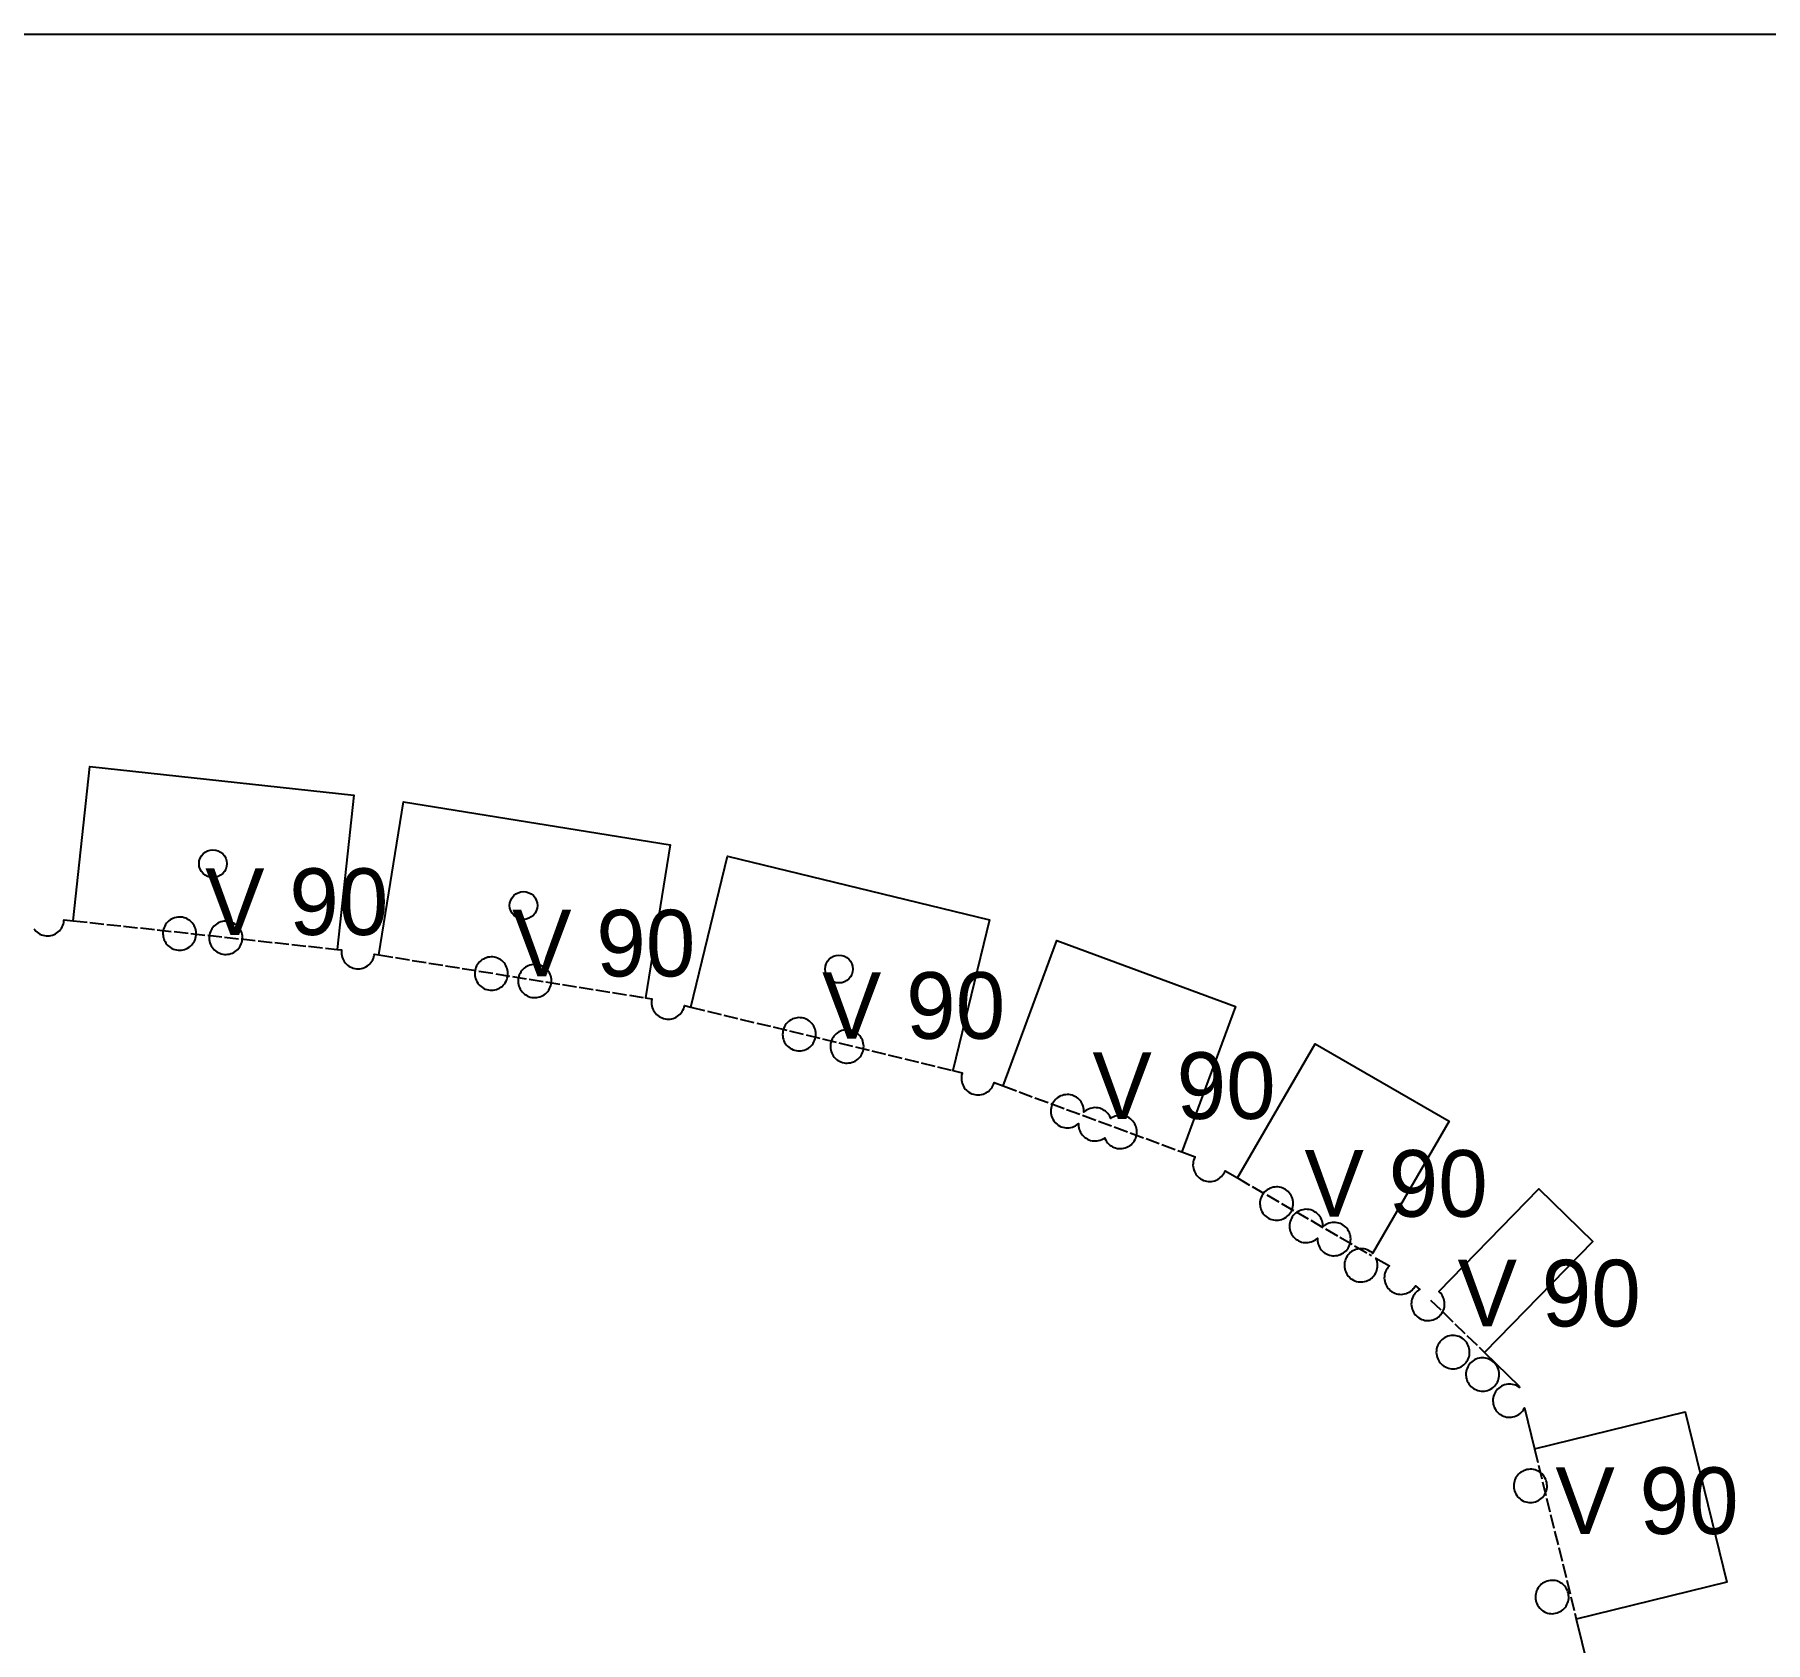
# Model space of a CAD drawing. Header units: millimetres. Extents: x 0 to 2438, y 0 to 1219.
# Drawn here: x 2166 to 2321.9, y 1074.2 to 1219 of the extents above; entities that cross this region are included whole.
import ezdxf

# ---------------------------------------------------------------- set-up
doc = ezdxf.new("R2010")
doc.units = ezdxf.units.MM
doc.linetypes.add('DASHED', pattern=[1.524, 1.27, -0.254])
for name, color, linetype in [('CUT', 7, 'CONTINUOUS'), ('ETCH', 8, 'CONTINUOUS'), ('HOLE', 6, 'CONTINUOUS'), ('VALLEY', 1, 'DASHED')]:
    doc.layers.add(name, color=color, linetype=linetype)

msp = doc.modelspace()

# ---------------------------------------------------------------- linework, layer by layer
at = {"layer": 'CUT'}
msp.add_lwpolyline([(2165.91, 1138.45), (2166, 1138.34), (2166.1, 1138.23), (2166.21, 1138.13), (2166.33, 1138.05), (2166.46, 1137.97), (2166.6, 1137.91), (2166.73, 1137.86), (2166.88, 1137.83), (2167.02, 1137.81), (2167.17, 1137.81), (2167.32, 1137.81), (2167.46, 1137.84), (2167.61, 1137.88), (2167.74, 1137.93), (2167.88, 1137.99), (2168, 1138.07), (2168.12, 1138.16), (2168.23, 1138.26), (2168.32, 1138.37), (2168.41, 1138.49), (2168.48, 1138.62), (2168.54, 1138.75), (2168.59, 1138.89), (2168.63, 1139.03), (2168.64, 1139.18), (2168.65, 1139.27), (2169.46, 1139.18), (2170.96, 1153.07), (2194.76, 1150.48), (2193.25, 1136.59), (2193.64, 1136.55), (2193.62, 1136.47), (2193.62, 1136.32), (2193.63, 1136.18), (2193.65, 1136.03), (2193.69, 1135.89), (2193.74, 1135.75), (2193.81, 1135.62), (2193.88, 1135.49), (2193.97, 1135.38), (2194.07, 1135.27), (2194.18, 1135.17), (2194.3, 1135.08), (2194.43, 1135.01), (2194.56, 1134.95), (2194.7, 1134.9), (2194.85, 1134.87), (2194.99, 1134.85), (2195.14, 1134.84), (2195.29, 1134.85), (2195.43, 1134.88), (2195.57, 1134.91), (2195.71, 1134.97), (2195.84, 1135.03), (2195.97, 1135.11), (2196.09, 1135.2), (2196.19, 1135.3), (2196.29, 1135.41), (2196.38, 1135.53), (2196.45, 1135.65), (2196.51, 1135.79), (2196.56, 1135.93), (2196.59, 1136.07), (2196.61, 1136.15), (2196.99, 1136.09), (2199.21, 1149.89), (2223.23, 1146.02), (2221.01, 1132.23), (2221.6, 1132.13), (2221.59, 1132.09), (2221.57, 1131.94), (2221.56, 1131.79), (2221.57, 1131.65), (2221.6, 1131.5), (2221.63, 1131.36), (2221.68, 1131.22), (2221.75, 1131.09), (2221.83, 1130.96), (2221.92, 1130.85), (2222.02, 1130.74), (2222.13, 1130.64), (2222.25, 1130.55), (2222.37, 1130.48), (2222.51, 1130.42), (2222.65, 1130.37), (2222.79, 1130.34), (2222.94, 1130.32), (2223.08, 1130.31), (2223.23, 1130.32), (2223.38, 1130.35), (2223.52, 1130.38), (2223.66, 1130.44), (2223.79, 1130.5), (2223.91, 1130.58), (2224.03, 1130.67), (2224.14, 1130.77), (2224.23, 1130.88), (2224.32, 1131), (2224.39, 1131.12), (2224.46, 1131.26), (2224.5, 1131.4), (2224.54, 1131.54), (2225.11, 1131.4), (2228.41, 1144.98), (2252, 1139.25), (2248.71, 1125.67), (2249.55, 1125.47), (2249.53, 1125.4), (2249.49, 1125.25), (2249.47, 1125.11), (2249.47, 1124.96), (2249.48, 1124.81), (2249.5, 1124.67), (2249.54, 1124.53), (2249.59, 1124.39), (2249.65, 1124.26), (2249.73, 1124.13), (2249.82, 1124.01), (2249.92, 1123.91), (2250.03, 1123.81), (2250.15, 1123.72), (2250.28, 1123.65), (2250.41, 1123.59), (2250.55, 1123.54), (2250.69, 1123.51), (2250.84, 1123.49), (2250.99, 1123.48), (2251.13, 1123.49), (2251.28, 1123.51), (2251.42, 1123.55), (2251.56, 1123.6), (2251.69, 1123.67), (2251.82, 1123.75), (2251.93, 1123.83), (2252.04, 1123.94), (2252.14, 1124.05), (2252.23, 1124.17), (2252.3, 1124.29), (2252.36, 1124.43), (2252.41, 1124.57), (2252.41, 1124.59), (2253.23, 1124.29), (2258.06, 1137.4), (2274.15, 1131.46), (2269.31, 1118.36), (2270.52, 1117.91), (2270.49, 1117.87), (2270.43, 1117.73), (2270.38, 1117.59), (2270.35, 1117.45), (2270.33, 1117.3), (2270.32, 1117.16), (2270.33, 1117.01), (2270.36, 1116.87), (2270.39, 1116.72), (2270.45, 1116.58), (2270.51, 1116.45), (2270.59, 1116.33), (2270.68, 1116.21), (2270.78, 1116.1), (2270.89, 1116.01), (2271.01, 1115.92), (2271.13, 1115.85), (2271.27, 1115.78), (2271.41, 1115.74), (2271.55, 1115.7), (2271.7, 1115.68), (2271.84, 1115.68), (2271.99, 1115.69), (2272.14, 1115.71), (2272.28, 1115.75), (2272.42, 1115.8), (2272.55, 1115.87), (2272.67, 1115.94), (2272.79, 1116.03), (2272.9, 1116.13), (2273, 1116.24), (2273.08, 1116.36), (2273.16, 1116.49), (2273.22, 1116.62), (2273.22, 1116.64), (2274.33, 1116), (2281.32, 1128.1), (2293.39, 1121.13), (2286.51, 1109.21), (2286.51, 1109.21), (2286.4, 1109.31), (2286.28, 1109.39), (2286.15, 1109.47), (2286.01, 1109.53), (2285.88, 1109.58), (2285.73, 1109.61), (2285.59, 1109.63), (2285.44, 1109.64), (2285.29, 1109.63), (2285.15, 1109.6), (2285, 1109.57), (2284.87, 1109.51), (2284.73, 1109.45), (2284.61, 1109.37), (2284.49, 1109.28), (2284.38, 1109.18), (2284.29, 1109.07), (2284.2, 1108.95), (2284.13, 1108.82), (2284.07, 1108.69), (2284.02, 1108.55), (2283.98, 1108.41), (2283.97, 1108.26), (2283.96, 1108.12), (2283.97, 1107.97), (2283.99, 1107.82), (2284.03, 1107.68), (2284.08, 1107.54), (2284.15, 1107.41), (2284.22, 1107.29), (2284.31, 1107.17), (2284.41, 1107.06), (2284.52, 1106.96), (2284.64, 1106.88), (2284.77, 1106.8), (2284.91, 1106.74), (2285.04, 1106.69), (2285.19, 1106.66), (2285.33, 1106.64), (2285.48, 1106.64), (2285.63, 1106.65), (2285.77, 1106.67), (2285.92, 1106.71), (2286.05, 1106.76), (2286.19, 1106.82), (2286.31, 1106.9), (2286.43, 1106.99), (2286.54, 1107.09), (2286.63, 1107.2), (2286.72, 1107.32), (2286.79, 1107.45), (2286.85, 1107.58), (2286.9, 1107.72), (2286.93, 1107.86), (2286.95, 1108.01), (2286.96, 1108.16), (2286.95, 1108.3), (2286.93, 1108.45), (2286.89, 1108.59), (2286.84, 1108.73), (2286.81, 1108.79), (2288.02, 1108.09), (2287.99, 1108.06), (2287.89, 1107.95), (2287.81, 1107.83), (2287.73, 1107.7), (2287.67, 1107.57), (2287.62, 1107.43), (2287.59, 1107.28), (2287.57, 1107.14), (2287.56, 1106.99), (2287.57, 1106.85), (2287.6, 1106.7), (2287.63, 1106.56), (2287.69, 1106.42), (2287.75, 1106.29), (2287.83, 1106.16), (2287.92, 1106.05), (2288.02, 1105.94), (2288.13, 1105.84), (2288.25, 1105.75), (2288.38, 1105.68), (2288.51, 1105.62), (2288.65, 1105.57), (2288.79, 1105.54), (2288.94, 1105.52), (2289.09, 1105.51), (2289.23, 1105.52), (2289.38, 1105.55), (2289.52, 1105.58), (2289.66, 1105.64), (2289.79, 1105.7), (2289.91, 1105.78), (2290.03, 1105.87), (2290.14, 1105.97), (2290.24, 1106.08), (2290.32, 1106.2), (2290.38, 1106.3), (2290.75, 1105.95), (2290.64, 1105.88), (2290.53, 1105.8), (2290.42, 1105.7), (2290.32, 1105.58), (2290.24, 1105.47), (2290.16, 1105.34), (2290.1, 1105.2), (2290.05, 1105.06), (2290.02, 1104.92), (2290, 1104.78), (2289.99, 1104.63), (2290, 1104.48), (2290.03, 1104.34), (2290.07, 1104.19), (2290.12, 1104.06), (2290.18, 1103.92), (2290.26, 1103.8), (2290.35, 1103.68), (2290.45, 1103.57), (2290.56, 1103.48), (2290.68, 1103.39), (2290.81, 1103.32), (2290.94, 1103.26), (2291.08, 1103.21), (2291.22, 1103.17), (2291.37, 1103.15), (2291.52, 1103.15), (2291.66, 1103.16), (2291.81, 1103.18), (2291.95, 1103.22), (2292.09, 1103.27), (2292.22, 1103.34), (2292.34, 1103.41), (2292.46, 1103.5), (2292.57, 1103.6), (2292.67, 1103.71), (2292.75, 1103.83), (2292.83, 1103.96), (2292.89, 1104.09), (2292.94, 1104.23), (2292.97, 1104.38), (2292.99, 1104.52), (2292.99, 1104.67), (2292.98, 1104.82), (2292.96, 1104.96), (2292.92, 1105.1), (2292.87, 1105.24), (2292.81, 1105.37), (2292.73, 1105.5), (2292.64, 1105.62), (2292.54, 1105.72), (2292.48, 1105.77), (2301.47, 1115.01), (2306.33, 1110.29), (2296.59, 1100.27), (2299.71, 1097.24), (2299.73, 1097.14), (2299.65, 1097.2), (2299.53, 1097.27), (2299.39, 1097.33), (2299.25, 1097.38), (2299.11, 1097.41), (2298.96, 1097.43), (2298.82, 1097.44), (2298.67, 1097.43), (2298.53, 1097.4), (2298.38, 1097.37), (2298.24, 1097.31), (2298.11, 1097.25), (2297.99, 1097.17), (2297.87, 1097.08), (2297.76, 1096.98), (2297.67, 1096.87), (2297.58, 1096.75), (2297.51, 1096.63), (2297.44, 1096.49), (2297.4, 1096.35), (2297.36, 1096.21), (2297.34, 1096.06), (2297.34, 1095.92), (2297.35, 1095.77), (2297.37, 1095.62), (2297.41, 1095.48), (2297.46, 1095.34), (2297.53, 1095.21), (2297.6, 1095.09), (2297.69, 1094.97), (2297.79, 1094.86), (2297.9, 1094.76), (2298.02, 1094.68), (2298.15, 1094.6), (2298.28, 1094.54), (2298.42, 1094.5), (2298.57, 1094.46), (2298.71, 1094.44), (2298.86, 1094.44), (2299.01, 1094.45), (2299.15, 1094.47), (2299.29, 1094.51), (2299.43, 1094.56), (2299.56, 1094.62), (2299.69, 1094.7), (2299.81, 1094.79), (2299.91, 1094.89), (2300.01, 1095), (2300.1, 1095.12), (2300.17, 1095.25), (2300.19, 1095.28), (2301.09, 1091.6), (2314.66, 1094.93), (2318.42, 1079.58), (2304.85, 1076.25), (2306.41, 1069.91)], dxfattribs=at)
for points in [[(2179.77, 1136.7), (2179.9, 1136.78), (2180.02, 1136.87), (2180.12, 1136.97), (2180.22, 1137.08), (2180.31, 1137.2), (2180.38, 1137.32), (2180.44, 1137.46), (2180.49, 1137.6), (2180.52, 1137.74), (2180.54, 1137.89), (2180.55, 1138.03), (2180.54, 1138.18), (2180.52, 1138.33), (2180.48, 1138.47), (2180.43, 1138.61), (2180.36, 1138.74), (2180.28, 1138.86), (2180.19, 1138.98), (2180.09, 1139.09), (2179.98, 1139.19), (2179.86, 1139.27), (2179.74, 1139.35), (2179.6, 1139.41), (2179.46, 1139.45), (2179.32, 1139.49), (2179.17, 1139.51), (2179.03, 1139.51), (2178.88, 1139.5), (2178.74, 1139.48), (2178.59, 1139.44), (2178.45, 1139.39), (2178.32, 1139.33), (2178.2, 1139.25), (2178.08, 1139.16), (2177.97, 1139.06), (2177.88, 1138.95), (2177.79, 1138.83), (2177.72, 1138.7), (2177.65, 1138.57), (2177.61, 1138.43), (2177.57, 1138.28), (2177.55, 1138.14), (2177.55, 1137.99), (2177.56, 1137.84), (2177.58, 1137.7), (2177.62, 1137.56), (2177.67, 1137.42), (2177.74, 1137.29), (2177.81, 1137.16), (2177.9, 1137.04), (2178, 1136.94), (2178.11, 1136.84), (2178.23, 1136.75), (2178.36, 1136.68), (2178.49, 1136.62), (2178.63, 1136.57), (2178.78, 1136.54), (2178.92, 1136.52), (2179.07, 1136.51), (2179.22, 1136.52), (2179.36, 1136.55), (2179.5, 1136.58), (2179.64, 1136.63), (2179.77, 1136.7)], [(2184.39, 1136.7), (2184.48, 1136.82), (2184.55, 1136.95), (2184.61, 1137.08), (2184.66, 1137.22), (2184.7, 1137.36), (2184.72, 1137.51), (2184.72, 1137.66), (2184.71, 1137.8), (2184.69, 1137.95), (2184.65, 1138.09), (2184.6, 1138.23), (2184.53, 1138.36), (2184.46, 1138.49), (2184.37, 1138.6), (2184.27, 1138.71), (2184.16, 1138.81), (2184.04, 1138.89), (2183.91, 1138.97), (2183.78, 1139.03), (2183.64, 1139.08), (2183.49, 1139.11), (2183.35, 1139.13), (2183.2, 1139.14), (2183.05, 1139.13), (2182.91, 1139.1), (2182.77, 1139.07), (2182.63, 1139.01), (2182.5, 1138.95), (2182.37, 1138.87), (2182.25, 1138.78), (2182.15, 1138.68), (2182.05, 1138.57), (2181.96, 1138.45), (2181.89, 1138.32), (2181.83, 1138.19), (2181.78, 1138.05), (2181.75, 1137.91), (2181.73, 1137.76), (2181.72, 1137.62), (2181.73, 1137.47), (2181.75, 1137.32), (2181.79, 1137.18), (2181.84, 1137.04), (2181.91, 1136.91), (2181.99, 1136.79), (2182.08, 1136.67), (2182.18, 1136.56), (2182.29, 1136.46), (2182.41, 1136.38), (2182.53, 1136.3), (2182.67, 1136.24), (2182.81, 1136.19), (2182.95, 1136.16), (2183.1, 1136.14), (2183.24, 1136.14), (2183.39, 1136.15), (2183.53, 1136.17), (2183.68, 1136.21), (2183.81, 1136.26), (2183.95, 1136.32), (2184.07, 1136.4), (2184.19, 1136.49), (2184.3, 1136.59), (2184.39, 1136.7)], [(2208.1, 1133.26), (2208.21, 1133.36), (2208.31, 1133.48), (2208.39, 1133.59), (2208.47, 1133.72), (2208.53, 1133.86), (2208.57, 1134), (2208.61, 1134.14), (2208.63, 1134.28), (2208.63, 1134.43), (2208.62, 1134.58), (2208.6, 1134.72), (2208.56, 1134.87), (2208.51, 1135), (2208.45, 1135.14), (2208.37, 1135.26), (2208.28, 1135.38), (2208.18, 1135.49), (2208.07, 1135.58), (2207.95, 1135.67), (2207.82, 1135.74), (2207.69, 1135.8), (2207.55, 1135.85), (2207.41, 1135.89), (2207.26, 1135.91), (2207.11, 1135.91), (2206.97, 1135.9), (2206.82, 1135.88), (2206.68, 1135.84), (2206.54, 1135.79), (2206.41, 1135.72), (2206.28, 1135.65), (2206.17, 1135.56), (2206.06, 1135.46), (2205.96, 1135.35), (2205.87, 1135.23), (2205.8, 1135.1), (2205.74, 1134.97), (2205.69, 1134.83), (2205.66, 1134.68), (2205.64, 1134.54), (2205.63, 1134.39), (2205.64, 1134.24), (2205.67, 1134.1), (2205.7, 1133.96), (2205.76, 1133.82), (2205.82, 1133.69), (2205.9, 1133.56), (2205.99, 1133.44), (2206.09, 1133.34), (2206.2, 1133.24), (2206.32, 1133.15), (2206.44, 1133.08), (2206.58, 1133.02), (2206.72, 1132.97), (2206.86, 1132.94), (2207.01, 1132.92), (2207.15, 1132.91), (2207.3, 1132.92), (2207.45, 1132.94), (2207.59, 1132.98), (2207.73, 1133.03), (2207.86, 1133.1), (2207.98, 1133.18), (2208.1, 1133.26)], [(2212.44, 1133.19), (2212.49, 1133.33), (2212.52, 1133.47), (2212.54, 1133.62), (2212.55, 1133.77), (2212.54, 1133.91), (2212.52, 1134.06), (2212.48, 1134.2), (2212.43, 1134.34), (2212.36, 1134.47), (2212.28, 1134.6), (2212.19, 1134.71), (2212.09, 1134.82), (2211.98, 1134.92), (2211.86, 1135), (2211.74, 1135.08), (2211.6, 1135.14), (2211.46, 1135.19), (2211.32, 1135.22), (2211.17, 1135.24), (2211.03, 1135.25), (2210.88, 1135.24), (2210.74, 1135.21), (2210.59, 1135.18), (2210.45, 1135.12), (2210.32, 1135.06), (2210.2, 1134.98), (2210.08, 1134.89), (2209.97, 1134.79), (2209.88, 1134.68), (2209.79, 1134.56), (2209.72, 1134.43), (2209.65, 1134.3), (2209.61, 1134.16), (2209.57, 1134.02), (2209.55, 1133.87), (2209.55, 1133.73), (2209.56, 1133.58), (2209.58, 1133.43), (2209.62, 1133.29), (2209.67, 1133.15), (2209.74, 1133.02), (2209.81, 1132.9), (2209.9, 1132.78), (2210, 1132.67), (2210.11, 1132.57), (2210.23, 1132.49), (2210.36, 1132.41), (2210.49, 1132.35), (2210.63, 1132.3), (2210.78, 1132.27), (2210.92, 1132.25), (2211.07, 1132.25), (2211.22, 1132.26), (2211.36, 1132.28), (2211.5, 1132.32), (2211.64, 1132.37), (2211.77, 1132.43), (2211.9, 1132.51), (2212.02, 1132.6), (2212.12, 1132.7), (2212.22, 1132.81), (2212.31, 1132.93), (2212.38, 1133.06), (2212.44, 1133.19)], [(2236.12, 1128.13), (2236.19, 1128.26), (2236.25, 1128.39), (2236.3, 1128.53), (2236.34, 1128.68), (2236.36, 1128.82), (2236.36, 1128.97), (2236.35, 1129.12), (2236.33, 1129.26), (2236.29, 1129.4), (2236.24, 1129.54), (2236.17, 1129.67), (2236.1, 1129.8), (2236.01, 1129.92), (2235.91, 1130.02), (2235.8, 1130.12), (2235.68, 1130.21), (2235.55, 1130.28), (2235.42, 1130.34), (2235.28, 1130.39), (2235.13, 1130.42), (2234.99, 1130.44), (2234.84, 1130.45), (2234.69, 1130.44), (2234.55, 1130.41), (2234.41, 1130.38), (2234.27, 1130.33), (2234.14, 1130.26), (2234.01, 1130.18), (2233.89, 1130.09), (2233.79, 1129.99), (2233.69, 1129.88), (2233.6, 1129.76), (2233.53, 1129.64), (2233.47, 1129.5), (2233.42, 1129.36), (2233.39, 1129.22), (2233.37, 1129.07), (2233.36, 1128.93), (2233.37, 1128.78), (2233.39, 1128.63), (2233.43, 1128.49), (2233.48, 1128.35), (2233.55, 1128.22), (2233.63, 1128.1), (2233.71, 1127.98), (2233.81, 1127.87), (2233.93, 1127.78), (2234.04, 1127.69), (2234.17, 1127.62), (2234.31, 1127.55), (2234.45, 1127.51), (2234.59, 1127.47), (2234.73, 1127.45), (2234.88, 1127.45), (2235.03, 1127.46), (2235.17, 1127.48), (2235.32, 1127.52), (2235.45, 1127.57), (2235.59, 1127.63), (2235.71, 1127.71), (2235.83, 1127.8), (2235.94, 1127.9), (2236.03, 1128.01), (2236.12, 1128.13)], [(2240.66, 1127.72), (2240.67, 1127.87), (2240.66, 1128.01), (2240.63, 1128.16), (2240.6, 1128.3), (2240.55, 1128.44), (2240.48, 1128.57), (2240.4, 1128.7), (2240.31, 1128.81), (2240.21, 1128.92), (2240.1, 1129.02), (2239.98, 1129.11), (2239.86, 1129.18), (2239.72, 1129.24), (2239.58, 1129.29), (2239.44, 1129.32), (2239.29, 1129.34), (2239.15, 1129.35), (2239, 1129.34), (2238.85, 1129.31), (2238.71, 1129.28), (2238.57, 1129.22), (2238.44, 1129.16), (2238.32, 1129.08), (2238.2, 1128.99), (2238.09, 1128.89), (2237.99, 1128.78), (2237.91, 1128.66), (2237.84, 1128.54), (2237.77, 1128.4), (2237.73, 1128.26), (2237.69, 1128.12), (2237.67, 1127.97), (2237.67, 1127.83), (2237.68, 1127.68), (2237.7, 1127.53), (2237.74, 1127.39), (2237.79, 1127.25), (2237.85, 1127.12), (2237.93, 1127), (2238.02, 1126.88), (2238.12, 1126.77), (2238.23, 1126.67), (2238.35, 1126.59), (2238.48, 1126.51), (2238.61, 1126.45), (2238.75, 1126.41), (2238.9, 1126.37), (2239.04, 1126.35), (2239.19, 1126.35), (2239.34, 1126.36), (2239.48, 1126.38), (2239.62, 1126.42), (2239.76, 1126.47), (2239.89, 1126.53), (2240.02, 1126.61), (2240.14, 1126.7), (2240.24, 1126.8), (2240.34, 1126.91), (2240.43, 1127.03), (2240.5, 1127.16), (2240.56, 1127.29), (2240.61, 1127.43), (2240.64, 1127.57), (2240.66, 1127.72)], [(2264.33, 1121.54), (2264.19, 1121.59), (2264.05, 1121.62), (2263.9, 1121.64), (2263.76, 1121.65), (2263.61, 1121.64), (2263.47, 1121.61), (2263.32, 1121.58), (2263.19, 1121.52), (2263.05, 1121.46), (2262.93, 1121.38), (2262.92, 1121.37), (2262.9, 1121.43), (2262.83, 1121.56), (2262.75, 1121.69), (2262.67, 1121.8), (2262.57, 1121.91), (2262.45, 1122.01), (2262.34, 1122.09), (2262.21, 1122.17), (2262.07, 1122.23), (2261.93, 1122.28), (2261.79, 1122.31), (2261.65, 1122.33), (2261.5, 1122.34), (2261.35, 1122.33), (2261.21, 1122.3), (2261.06, 1122.26), (2260.93, 1122.21), (2260.79, 1122.15), (2260.67, 1122.07), (2260.55, 1121.98), (2260.51, 1121.94), (2260.51, 1122.03), (2260.5, 1122.18), (2260.48, 1122.33), (2260.44, 1122.47), (2260.39, 1122.61), (2260.32, 1122.74), (2260.25, 1122.86), (2260.16, 1122.98), (2260.06, 1123.09), (2259.95, 1123.19), (2259.83, 1123.27), (2259.7, 1123.35), (2259.57, 1123.41), (2259.43, 1123.45), (2259.28, 1123.49), (2259.14, 1123.51), (2258.99, 1123.51), (2258.84, 1123.5), (2258.7, 1123.48), (2258.56, 1123.44), (2258.42, 1123.39), (2258.29, 1123.33), (2258.16, 1123.25), (2258.04, 1123.16), (2257.94, 1123.06), (2257.84, 1122.95), (2257.75, 1122.83), (2257.68, 1122.7), (2257.62, 1122.57), (2257.57, 1122.43), (2257.54, 1122.28), (2257.52, 1122.14), (2257.51, 1121.99), (2257.52, 1121.84), (2257.54, 1121.7), (2257.58, 1121.56), (2257.63, 1121.42), (2257.7, 1121.29), (2257.78, 1121.16), (2257.86, 1121.04), (2257.97, 1120.94), (2258.08, 1120.84), (2258.19, 1120.75), (2258.32, 1120.68), (2258.46, 1120.62), (2258.6, 1120.57), (2258.74, 1120.54), (2258.88, 1120.52), (2259.03, 1120.51), (2259.18, 1120.52), (2259.32, 1120.55), (2259.47, 1120.58), (2259.6, 1120.63), (2259.74, 1120.7), (2259.86, 1120.78), (2259.98, 1120.87), (2260.02, 1120.91), (2260.02, 1120.81), (2260.03, 1120.67), (2260.05, 1120.52), (2260.09, 1120.38), (2260.14, 1120.24), (2260.21, 1120.11), (2260.28, 1119.98), (2260.37, 1119.87), (2260.47, 1119.76), (2260.58, 1119.66), (2260.7, 1119.58), (2260.83, 1119.5), (2260.96, 1119.44), (2261.1, 1119.39), (2261.25, 1119.36), (2261.39, 1119.34), (2261.54, 1119.34), (2261.69, 1119.34), (2261.83, 1119.37), (2261.97, 1119.41), (2262.11, 1119.46), (2262.24, 1119.52), (2262.37, 1119.6), (2262.38, 1119.61), (2262.4, 1119.55), (2262.47, 1119.42), (2262.54, 1119.3), (2262.63, 1119.18), (2262.73, 1119.07), (2262.84, 1118.97), (2262.96, 1118.89), (2263.09, 1118.81), (2263.22, 1118.75), (2263.36, 1118.71), (2263.51, 1118.67), (2263.65, 1118.65), (2263.8, 1118.65), (2263.95, 1118.66), (2264.09, 1118.68), (2264.23, 1118.72), (2264.37, 1118.77), (2264.5, 1118.83), (2264.63, 1118.91), (2264.75, 1119), (2264.85, 1119.1), (2264.95, 1119.21), (2265.04, 1119.33), (2265.11, 1119.46), (2265.17, 1119.59), (2265.22, 1119.73), (2265.25, 1119.87), (2265.27, 1120.02), (2265.28, 1120.17), (2265.27, 1120.31), (2265.25, 1120.46), (2265.21, 1120.6), (2265.16, 1120.74), (2265.09, 1120.87), (2265.01, 1121), (2264.92, 1121.11), (2264.82, 1121.22), (2264.71, 1121.32), (2264.59, 1121.41), (2264.47, 1121.48), (2264.33, 1121.54)], [(2279.32, 1114), (2279.29, 1114.15), (2279.23, 1114.29), (2279.17, 1114.42), (2279.09, 1114.54), (2279, 1114.66), (2278.9, 1114.77), (2278.79, 1114.86), (2278.67, 1114.95), (2278.55, 1115.02), (2278.41, 1115.09), (2278.27, 1115.13), (2278.13, 1115.17), (2277.98, 1115.19), (2277.84, 1115.19), (2277.69, 1115.18), (2277.54, 1115.16), (2277.4, 1115.12), (2277.26, 1115.07), (2277.13, 1115), (2277.01, 1114.93), (2276.89, 1114.84), (2276.78, 1114.74), (2276.68, 1114.63), (2276.6, 1114.51), (2276.52, 1114.38), (2276.46, 1114.25), (2276.42, 1114.11), (2276.38, 1113.96), (2276.36, 1113.82), (2276.36, 1113.67), (2276.37, 1113.52), (2276.39, 1113.38), (2276.43, 1113.24), (2276.48, 1113.1), (2276.54, 1112.97), (2276.62, 1112.84), (2276.71, 1112.72), (2276.81, 1112.62), (2276.92, 1112.52), (2277.04, 1112.43), (2277.17, 1112.36), (2277.3, 1112.3), (2277.44, 1112.25), (2277.59, 1112.22), (2277.73, 1112.2), (2277.88, 1112.19), (2278.02, 1112.2), (2278.17, 1112.22), (2278.31, 1112.26), (2278.45, 1112.31), (2278.58, 1112.38), (2278.71, 1112.46), (2278.82, 1112.55), (2278.93, 1112.65), (2279.03, 1112.76), (2279.12, 1112.88), (2279.19, 1113), (2279.25, 1113.14), (2279.3, 1113.28), (2279.33, 1113.42), (2279.35, 1113.57), (2279.36, 1113.71), (2279.35, 1113.86), (2279.32, 1114)], [(2283.16, 1111.99), (2283.01, 1112), (2282.86, 1111.99), (2282.72, 1111.97), (2282.57, 1111.93), (2282.44, 1111.88), (2282.3, 1111.81), (2282.18, 1111.73), (2282.06, 1111.65), (2282.02, 1111.6), (2282.02, 1111.7), (2282.01, 1111.84), (2281.99, 1111.99), (2281.95, 1112.13), (2281.9, 1112.27), (2281.83, 1112.4), (2281.76, 1112.53), (2281.67, 1112.64), (2281.57, 1112.75), (2281.46, 1112.85), (2281.34, 1112.93), (2281.21, 1113.01), (2281.08, 1113.07), (2280.94, 1113.12), (2280.79, 1113.15), (2280.65, 1113.17), (2280.5, 1113.18), (2280.35, 1113.17), (2280.21, 1113.14), (2280.07, 1113.11), (2279.93, 1113.05), (2279.8, 1112.99), (2279.67, 1112.91), (2279.55, 1112.82), (2279.45, 1112.72), (2279.35, 1112.61), (2279.26, 1112.49), (2279.19, 1112.36), (2279.13, 1112.23), (2279.08, 1112.09), (2279.05, 1111.95), (2279.03, 1111.8), (2279.02, 1111.66), (2279.03, 1111.51), (2279.05, 1111.36), (2279.09, 1111.22), (2279.14, 1111.08), (2279.21, 1110.95), (2279.29, 1110.83), (2279.38, 1110.71), (2279.48, 1110.6), (2279.59, 1110.5), (2279.71, 1110.42), (2279.83, 1110.34), (2279.97, 1110.28), (2280.11, 1110.23), (2280.25, 1110.2), (2280.4, 1110.18), (2280.54, 1110.18), (2280.69, 1110.19), (2280.83, 1110.21), (2280.98, 1110.25), (2281.11, 1110.3), (2281.25, 1110.36), (2281.37, 1110.44), (2281.49, 1110.53), (2281.53, 1110.57), (2281.53, 1110.48), (2281.54, 1110.33), (2281.56, 1110.19), (2281.6, 1110.04), (2281.65, 1109.91), (2281.72, 1109.77), (2281.79, 1109.65), (2281.88, 1109.53), (2281.98, 1109.42), (2282.09, 1109.33), (2282.21, 1109.24), (2282.34, 1109.17), (2282.48, 1109.11), (2282.61, 1109.06), (2282.76, 1109.02), (2282.9, 1109), (2283.05, 1109), (2283.2, 1109.01), (2283.34, 1109.03), (2283.49, 1109.07), (2283.62, 1109.12), (2283.76, 1109.19), (2283.88, 1109.26), (2284, 1109.35), (2284.11, 1109.45), (2284.2, 1109.56), (2284.29, 1109.68), (2284.36, 1109.81), (2284.42, 1109.94), (2284.47, 1110.08), (2284.5, 1110.23), (2284.52, 1110.37), (2284.53, 1110.52), (2284.52, 1110.67), (2284.5, 1110.81), (2284.46, 1110.95), (2284.41, 1111.09), (2284.34, 1111.22), (2284.27, 1111.35), (2284.18, 1111.47), (2284.08, 1111.57), (2283.97, 1111.67), (2283.85, 1111.76), (2283.72, 1111.83), (2283.58, 1111.89), (2283.45, 1111.94), (2283.3, 1111.97), (2283.16, 1111.99)], [(2295.24, 1100.34), (2295.23, 1100.48), (2295.21, 1100.63), (2295.17, 1100.77), (2295.12, 1100.91), (2295.06, 1101.04), (2294.98, 1101.17), (2294.89, 1101.28), (2294.79, 1101.39), (2294.68, 1101.49), (2294.56, 1101.57), (2294.43, 1101.65), (2294.3, 1101.71), (2294.16, 1101.76), (2294.02, 1101.79), (2293.87, 1101.81), (2293.72, 1101.82), (2293.58, 1101.81), (2293.43, 1101.78), (2293.29, 1101.74), (2293.15, 1101.69), (2293.02, 1101.63), (2292.89, 1101.55), (2292.78, 1101.46), (2292.67, 1101.36), (2292.57, 1101.25), (2292.49, 1101.13), (2292.41, 1101), (2292.35, 1100.87), (2292.3, 1100.73), (2292.27, 1100.59), (2292.25, 1100.44), (2292.24, 1100.29), (2292.25, 1100.15), (2292.28, 1100), (2292.31, 1099.86), (2292.37, 1099.72), (2292.43, 1099.59), (2292.51, 1099.46), (2292.6, 1099.35), (2292.7, 1099.24), (2292.81, 1099.14), (2292.93, 1099.06), (2293.06, 1098.98), (2293.19, 1098.92), (2293.33, 1098.87), (2293.47, 1098.84), (2293.62, 1098.82), (2293.76, 1098.82), (2293.91, 1098.82), (2294.06, 1098.85), (2294.2, 1098.89), (2294.34, 1098.94), (2294.47, 1099), (2294.59, 1099.08), (2294.71, 1099.17), (2294.82, 1099.27), (2294.92, 1099.38), (2295, 1099.5), (2295.08, 1099.63), (2295.14, 1099.76), (2295.19, 1099.9), (2295.22, 1100.04), (2295.24, 1100.19), (2295.24, 1100.34)], [(2297.55, 1099.27), (2297.45, 1099.38), (2297.34, 1099.47), (2297.22, 1099.56), (2297.1, 1099.63), (2296.96, 1099.69), (2296.82, 1099.74), (2296.68, 1099.78), (2296.53, 1099.79), (2296.39, 1099.8), (2296.24, 1099.79), (2296.09, 1099.77), (2295.95, 1099.73), (2295.81, 1099.68), (2295.68, 1099.61), (2295.56, 1099.54), (2295.44, 1099.45), (2295.33, 1099.35), (2295.24, 1099.24), (2295.15, 1099.12), (2295.08, 1098.99), (2295.01, 1098.85), (2294.97, 1098.72), (2294.93, 1098.57), (2294.91, 1098.43), (2294.91, 1098.28), (2294.92, 1098.13), (2294.94, 1097.99), (2294.98, 1097.84), (2295.03, 1097.71), (2295.1, 1097.57), (2295.17, 1097.45), (2295.26, 1097.33), (2295.36, 1097.22), (2295.47, 1097.13), (2295.59, 1097.04), (2295.72, 1096.97), (2295.85, 1096.91), (2295.99, 1096.86), (2296.14, 1096.82), (2296.28, 1096.81), (2296.43, 1096.8), (2296.58, 1096.81), (2296.72, 1096.83), (2296.86, 1096.87), (2297, 1096.92), (2297.13, 1096.99), (2297.26, 1097.06), (2297.38, 1097.15), (2297.48, 1097.25), (2297.58, 1097.36), (2297.67, 1097.48), (2297.74, 1097.61), (2297.8, 1097.75), (2297.85, 1097.88), (2297.88, 1098.03), (2297.9, 1098.17), (2297.91, 1098.32), (2297.9, 1098.47), (2297.88, 1098.61), (2297.84, 1098.76), (2297.79, 1098.89), (2297.72, 1099.03), (2297.64, 1099.15), (2297.55, 1099.27)], [(2302.03, 1088.99), (2301.96, 1089.11), (2301.87, 1089.23), (2301.77, 1089.34), (2301.66, 1089.43), (2301.54, 1089.52), (2301.41, 1089.59), (2301.28, 1089.65), (2301.14, 1089.7), (2300.99, 1089.74), (2300.85, 1089.76), (2300.7, 1089.76), (2300.55, 1089.75), (2300.41, 1089.73), (2300.27, 1089.69), (2300.13, 1089.64), (2300, 1089.57), (2299.87, 1089.5), (2299.75, 1089.41), (2299.65, 1089.31), (2299.55, 1089.2), (2299.46, 1089.08), (2299.39, 1088.95), (2299.33, 1088.82), (2299.28, 1088.68), (2299.25, 1088.53), (2299.23, 1088.39), (2299.22, 1088.24), (2299.23, 1088.09), (2299.25, 1087.95), (2299.29, 1087.81), (2299.34, 1087.67), (2299.41, 1087.54), (2299.49, 1087.41), (2299.57, 1087.29), (2299.67, 1087.19), (2299.79, 1087.09), (2299.9, 1087), (2300.03, 1086.93), (2300.17, 1086.87), (2300.31, 1086.82), (2300.45, 1086.79), (2300.59, 1086.77), (2300.74, 1086.76), (2300.89, 1086.77), (2301.03, 1086.79), (2301.18, 1086.83), (2301.31, 1086.88), (2301.45, 1086.95), (2301.57, 1087.03), (2301.69, 1087.12), (2301.8, 1087.22), (2301.89, 1087.33), (2301.98, 1087.45), (2302.05, 1087.57), (2302.11, 1087.71), (2302.16, 1087.85), (2302.2, 1087.99), (2302.22, 1088.14), (2302.22, 1088.28), (2302.21, 1088.43), (2302.19, 1088.57), (2302.15, 1088.72), (2302.1, 1088.85), (2302.03, 1088.99)], [(2301.34, 1078.94), (2301.28, 1078.81), (2301.23, 1078.67), (2301.2, 1078.53), (2301.18, 1078.38), (2301.17, 1078.23), (2301.18, 1078.09), (2301.2, 1077.94), (2301.24, 1077.8), (2301.29, 1077.66), (2301.36, 1077.53), (2301.44, 1077.4), (2301.52, 1077.29), (2301.63, 1077.18), (2301.74, 1077.08), (2301.85, 1077), (2301.98, 1076.92), (2302.12, 1076.86), (2302.26, 1076.81), (2302.4, 1076.78), (2302.54, 1076.76), (2302.69, 1076.75), (2302.84, 1076.76), (2302.98, 1076.79), (2303.13, 1076.82), (2303.26, 1076.88), (2303.4, 1076.94), (2303.52, 1077.02), (2303.64, 1077.11), (2303.75, 1077.21), (2303.84, 1077.32), (2303.93, 1077.44), (2304, 1077.57), (2304.06, 1077.7), (2304.11, 1077.84), (2304.15, 1077.98), (2304.17, 1078.13), (2304.17, 1078.27), (2304.16, 1078.42), (2304.14, 1078.57), (2304.1, 1078.71), (2304.05, 1078.85), (2303.98, 1078.98), (2303.91, 1079.1), (2303.82, 1079.22), (2303.72, 1079.33), (2303.61, 1079.43), (2303.49, 1079.51), (2303.36, 1079.59), (2303.23, 1079.65), (2303.09, 1079.7), (2302.94, 1079.73), (2302.8, 1079.75), (2302.65, 1079.75), (2302.5, 1079.74), (2302.36, 1079.72), (2302.22, 1079.68), (2302.08, 1079.63), (2301.95, 1079.57), (2301.82, 1079.49), (2301.7, 1079.4), (2301.6, 1079.3), (2301.5, 1079.19), (2301.41, 1079.07), (2301.34, 1078.94)]]:
    msp.add_lwpolyline(points, close=True, dxfattribs=at)
at = {"layer": 'ETCH'}
msp.add_lwpolyline([(0, 0), (2438, 0), (2438, 1219), (0, 1219)], close=True, dxfattribs=at)
at = {"layer": 'HOLE'}
for centre in [(2182.05, 1144.32), (2210.03, 1140.55), (2238.44, 1134.82)]:
    msp.add_circle(centre, 1.25, dxfattribs=at)
at = {"layer": 'VALLEY'}
for p, q in [((2169.46, 1139.18), (2193.25, 1136.59)), ((2196.99, 1136.09), (2221.01, 1132.23)), ((2225.11, 1131.4), (2248.71, 1125.67)), ((2253.23, 1124.29), (2269.31, 1118.36)), ((2274.33, 1116), (2286.4, 1109.03)), ((2291.73, 1105), (2296.59, 1100.27)), ((2301.09, 1091.6), (2304.85, 1076.25))]:
    msp.add_line(p, q, dxfattribs=at)

# ---------------------------------------------------------------- texts
at = {"layer": 'ETCH'}
for p in [(2181.35, 1137.89), (2209, 1134.16), (2236.91, 1128.54), (2261.27, 1121.32), (2280.37, 1112.51), (2294.16, 1102.63), (2302.97, 1083.93)]:
    msp.add_text('V 90', height=6, dxfattribs=at).set_placement(p)

doc.saveas('drawing.dxf')
